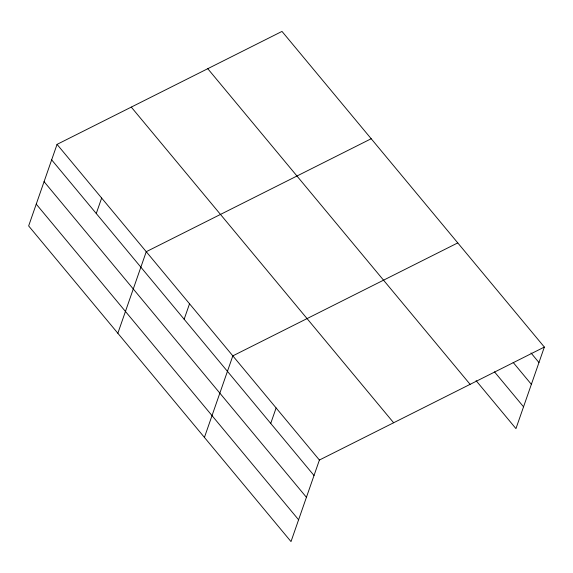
<?xml version="1.0" encoding="UTF-8"?>
<svg xmlns="http://www.w3.org/2000/svg" width="573" height="573" viewBox="0 0 573 573"><rect width="100%" height="100%" fill="white"/><g stroke="black" fill="none" stroke-linecap="round" stroke-linejoin="round"><path stroke-width="0.86" d="M57.049 144.382L28.65 225.934L291.005 541.585L319.405 460.033L544.35 347.066L281.995 31.415L57.049 144.382L319.405 460.033M96.264 213.514L101.65 198.043M117.852 333.25L146.251 251.705L371.197 138.738M184.148 319.254L189.534 303.79M204.425 437.421L232.824 355.869L457.77 242.902M270.728 423.418L276.114 407.955M544.35 347.066L515.951 428.618L476.084 380.644M530.992 352.947L538.964 362.537M513.143 362.415L531.372 384.347M494.499 371.863L523.543 406.809M207.763 68.696L470.118 384.347M131.281 107.108L393.637 422.759M51.663 159.853L314.018 475.504M44.071 181.655L306.426 497.307M36.242 204.124L298.597 519.775"/></g></svg>
